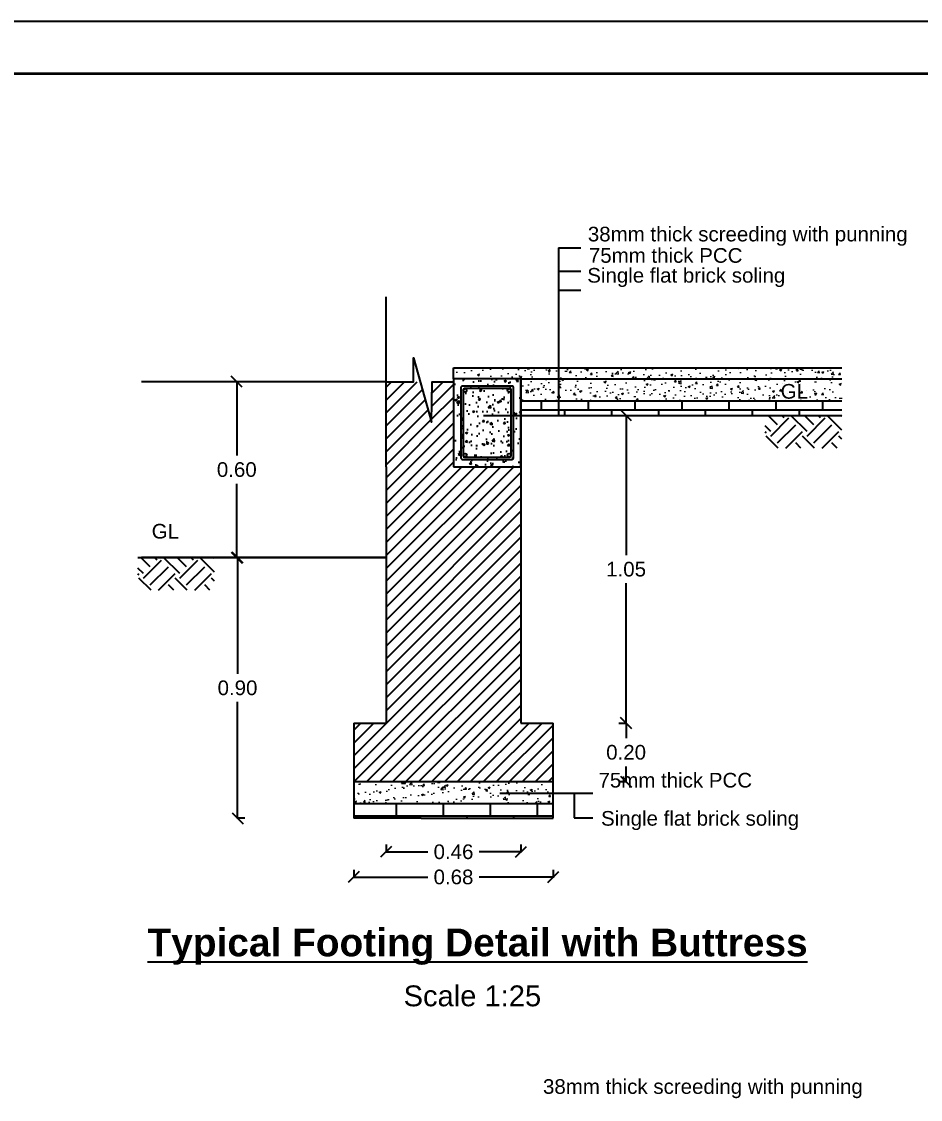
# Model space of a CAD drawing. Header units: metres. Extents: x 428 to 3974, y -4076 to 3914.
# Drawn here: x 973.75 to 986.01, y -378.53 to -363.82 of the extents above; entities that cross this region are included whole.
import ezdxf

# ---------------------------------------------------------------- set-up
doc = ezdxf.new("R2010")
doc.units = ezdxf.units.M
doc.header["$MEASUREMENT"] = 0
doc.header["$PDMODE"] = 2
for name, color, linetype in [('Dimension', 7, 'Continuous'), ('Frame', 7, 'Continuous'), ('Truss', 202, 'Continuous'), ('wall', 150, 'Continuous')]:
    doc.layers.add(name, color=color, linetype=linetype)
doc.layers.add('hatch-back', color=9, linetype='Continuous', lineweight=5)
doc.styles.add('labor camp', font='arial.ttf')
doc.dimstyles.new('1@25', dxfattribs={"dimtxt": 0.2, "dimasz": 0.15, "dimexe": 0.01, "dimexo": 0.45, "dimgap": 0.09, "dimtad": 0, "dimtih": 1, "dimtoh": 1, "dimlfac": 0.25, "dimzin": 0, "dimdsep": 46, "dimtxsty": 'labor camp', "dimblk": 'OBLIQUE', "dimcen": 0.09, "dimadec": 0, "dimazin": 0, "dimtfac": 1, "dimtofl": 0, "dimtmove": 1, "dimatfit": 3, "dimfxl": 0.1, "dimfxlon": 1, "dimtolj": 1, "dimtzin": 0, "dimarcsym": 0})
pattern_1 = [(50, (-1664.59583, 1174.24507), (0.286904073, -0.025100854), [0.03, -0.33]), (355, (-1664.59583, 1174.24507), (-0.055500533, 0.300876853), [0.024, -0.264]), (100.451444, (-1664.57192, 1174.24298), (0.231403539, 0.275775996), [0.025496077, -0.280456845]), (46.1842, (-1664.59583, 1174.32507), (0.426896532, -0.066207712), [0.045, -0.495]), (96.635635, (-1664.56026, 1174.31955), (0.37386478, 0.38964744), [0.038244137, -0.420685504]), (351.184164, (-1664.59583, 1174.32507), (0.37386478, 0.38964744), [0.036, -0.396]), (21, (-1664.55583, 1174.30507), (0.23876282, -0.161047556), [0.03, -0.33]), (326, (-1664.55583, 1174.30507), (0.097326133, 0.290060018), [0.024, -0.264]), (71.451445, (-1664.53594, 1174.29165), (0.33608895, 0.12901246), [0.025496076, -0.280456845]), (37.5, (-1664.59583, 1174.24507), (0.004863942, 0.1331575415), [0, -0.2608, 0, -0.268, 0, -0.265]), (7.5, (-1664.59583, 1174.24507), (0.105227815, 0.157764685), [0, -0.1528, 0, -0.2548, 0, -0.101]), (327.5, (-1664.68503, 1174.24507), (0.2135289745, -0.0090219487), [0, -0.1, 0, -0.312, 0, -0.414]), (317.5, (-1664.72503, 1174.24507), (0.233274468, 0.040041993), [0, -0.13, 0, -0.2072, 0, -0.294])]

# ---------------------------------------------------------------- blocks, each defined once
blk = doc.blocks.new('_Oblique')
at = {"color": 0, "linetype": 'ByBlock', "lineweight": -2}
blk.add_line((-0.5, -0.5), (0.5, 0.5), dxfattribs=at)
blk = doc.blocks.new('*D204')
at = {"color": 0, "lineweight": -2, "transparency": 16777216}
for p, q in [((981.899, -369.193), (982.009, -369.193)), ((981.999, -369.193), (981.999, -371.101)), ((981.999, -373.393), (981.999, -371.485)), ((981.899, -373.393), (982.009, -373.393))]:
    blk.add_line(p, q, dxfattribs=at)
at = {"layer": 'Defpoints', "color": 0, "transparency": 16777216}
for p in [(980.564, -369.193), (981.004, -373.393), (981.999, -373.393)]:
    blk.add_point(p, dxfattribs=at)
at = {"color": 0, "lineweight": -2, "transparency": 16777216, "xscale": 0.15, "yscale": 0.15, "zscale": 0.15}
for p, rotation in [((981.999, -369.193), 90), ((981.999, -373.393), 270)]:
    blk.add_blockref('_Oblique', p, dxfattribs=dict(at, rotation=rotation))
at = {"color": 0, "transparency": 16777216, "insert": (981.999, -371.293), "char_height": 0.2, "attachment_point": 5, "style": 'labor camp'}
blk.add_mtext('\\A1;1.05', dxfattribs=at)
blk = doc.blocks.new('*D205')
at = {"color": 0, "lineweight": -2, "transparency": 16777216}
for p, q in [((981.899, -373.393), (982.009, -373.393)), ((981.999, -373.393), (981.999, -373.601)), ((981.999, -374.193), (981.999, -373.985)), ((981.899, -374.193), (982.009, -374.193))]:
    blk.add_line(p, q, dxfattribs=at)
at = {"layer": 'Defpoints', "color": 0, "transparency": 16777216}
for p in [(981.004, -373.393), (981.004, -374.193), (981.999, -374.193)]:
    blk.add_point(p, dxfattribs=at)
at = {"color": 0, "lineweight": -2, "transparency": 16777216, "xscale": 0.15, "yscale": 0.15, "zscale": 0.15}
for p, rotation in [((981.999, -373.393), 90), ((981.999, -374.193), 270)]:
    blk.add_blockref('_Oblique', p, dxfattribs=dict(at, rotation=rotation))
at = {"color": 0, "transparency": 16777216, "insert": (981.999, -373.793), "char_height": 0.2, "attachment_point": 5, "style": 'labor camp'}
blk.add_mtext('\\A1;0.20', dxfattribs=at)
blk = doc.blocks.new('*D206')
at = {"color": 0, "lineweight": -2, "transparency": 16777216}
for p, q in [((976.797, -371.133), (976.687, -371.133)), ((976.697, -371.133), (976.697, -372.721)), ((976.697, -374.693), (976.697, -373.105)), ((976.797, -374.693), (976.687, -374.693))]:
    blk.add_line(p, q, dxfattribs=at)
at = {"layer": 'Defpoints', "color": 0, "transparency": 16777216}
for p in [(978.724, -371.133), (976.697, -374.693), (978.284, -374.693)]:
    blk.add_point(p, dxfattribs=at)
at = {"color": 0, "lineweight": -2, "transparency": 16777216, "xscale": 0.15, "yscale": 0.15, "zscale": 0.15}
for p, rotation in [((976.697, -371.133), 90), ((976.697, -374.693), 270)]:
    blk.add_blockref('_Oblique', p, dxfattribs=dict(at, rotation=rotation))
at = {"color": 0, "transparency": 16777216, "insert": (976.697, -372.913), "char_height": 0.2, "attachment_point": 5, "style": 'labor camp'}
blk.add_mtext('\\A1;0.90', dxfattribs=at)
blk = doc.blocks.new('*D207')
at = {"color": 0, "lineweight": -2, "transparency": 16777216}
for p, q in [((976.787, -368.733), (976.677, -368.733)), ((976.687, -368.733), (976.687, -369.741)), ((976.687, -371.133), (976.687, -370.125)), ((976.787, -371.133), (976.677, -371.133))]:
    blk.add_line(p, q, dxfattribs=at)
at = {"layer": 'Defpoints', "color": 0, "transparency": 16777216}
for p in [(978.724, -368.733), (976.687, -371.133), (978.724, -371.133)]:
    blk.add_point(p, dxfattribs=at)
at = {"color": 0, "lineweight": -2, "transparency": 16777216, "xscale": 0.15, "yscale": 0.15, "zscale": 0.15}
for p, rotation in [((976.687, -368.733), 90), ((976.687, -371.133), 270)]:
    blk.add_blockref('_Oblique', p, dxfattribs=dict(at, rotation=rotation))
at = {"color": 0, "transparency": 16777216, "insert": (976.687, -369.933), "char_height": 0.2, "attachment_point": 5, "style": 'labor camp'}
blk.add_mtext('\\A1;0.60', dxfattribs=at)
blk = doc.blocks.new('*D208')
at = {"color": 0, "lineweight": -2, "transparency": 16777216}
for p, q in [((978.724, -375.051), (978.724, -375.161)), ((980.564, -375.051), (980.564, -375.161)), ((978.724, -375.151), (979.294, -375.151)), ((980.564, -375.151), (979.993, -375.151))]:
    blk.add_line(p, q, dxfattribs=at)
at = {"layer": 'Defpoints', "color": 0, "transparency": 16777216}
for p in [(978.724, -373.393), (980.564, -373.393), (980.564, -375.151)]:
    blk.add_point(p, dxfattribs=at)
at = {"color": 0, "lineweight": -2, "transparency": 16777216, "xscale": 0.15, "yscale": 0.15, "zscale": 0.15, "rotation": 180}
blk.add_blockref('_Oblique', (978.724, -375.151), dxfattribs=at)
at = {"color": 0, "lineweight": -2, "transparency": 16777216, "xscale": 0.15, "yscale": 0.15, "zscale": 0.15}
blk.add_blockref('_Oblique', (980.564, -375.151), dxfattribs=at)
at = {"color": 0, "transparency": 16777216, "insert": (979.644, -375.151), "char_height": 0.2, "attachment_point": 5, "style": 'labor camp'}
blk.add_mtext('\\A1;0.46', dxfattribs=at)
blk = doc.blocks.new('*D209')
at = {"color": 0, "lineweight": -2, "transparency": 16777216}
for p, q in [((978.284, -375.395), (978.284, -375.505)), ((981.004, -375.395), (981.004, -375.505)), ((978.284, -375.495), (979.294, -375.495)), ((981.004, -375.495), (979.993, -375.495))]:
    blk.add_line(p, q, dxfattribs=at)
at = {"layer": 'Defpoints', "color": 0, "transparency": 16777216}
for p in [(978.284, -374.693), (981.004, -374.693), (981.004, -375.495)]:
    blk.add_point(p, dxfattribs=at)
at = {"color": 0, "lineweight": -2, "transparency": 16777216, "xscale": 0.15, "yscale": 0.15, "zscale": 0.15, "rotation": 180}
blk.add_blockref('_Oblique', (978.284, -375.495), dxfattribs=at)
at = {"color": 0, "lineweight": -2, "transparency": 16777216, "xscale": 0.15, "yscale": 0.15, "zscale": 0.15}
blk.add_blockref('_Oblique', (981.004, -375.495), dxfattribs=at)
at = {"color": 0, "transparency": 16777216, "insert": (979.644, -375.495), "char_height": 0.2, "attachment_point": 5, "style": 'labor camp'}
blk.add_mtext('\\A1;0.68', dxfattribs=at)

msp = doc.modelspace()

# ---------------------------------------------------------------- hatches: boundary and pattern name
at = {"layer": 'Frame'}
h = msp.add_hatch(dxfattribs=at)
h.set_pattern_fill('ANSI31', color=6, style=0)
h.set_pattern_definition([(45, (608.628, 150.4618), (-0.088388348, 0.088388348), [])])
h.paths.add_polyline_path([(978.724, -373.393), (978.284, -373.393), (978.284, -374.193), (981.004, -374.193), (981.004, -373.393), (980.564, -373.393), (980.564, -369.893), (979.644, -369.893), (979.644, -368.733), (979.353, -368.733), (979.345, -369.287), (979.191, -368.733), (978.724, -368.733), (978.724, -369.893)])
at = {"layer": 'hatch-back', "lineweight": 15}
h = msp.add_hatch(dxfattribs=at)
h.set_pattern_fill('AR-CONC', color=6, scale=0.04, style=0)
h.set_pattern_definition(pattern_1)
h.paths.add_polyline_path([(984.942, -368.693), (984.942, -368.541), (979.644, -368.541), (979.644, -368.693), (980.564, -368.693)])
h = msp.add_hatch(dxfattribs=at)
h.set_pattern_fill('AR-CONC', color=6, scale=0.04, style=0)
h.set_pattern_definition(pattern_1)
h.paths.add_polyline_path([(984.942, -368.993), (984.942, -368.828), (984.753, -368.828), (985.093, -368.766), (984.942, -368.766), (984.942, -368.693), (980.564, -368.693), (980.564, -368.993)])
h = msp.add_hatch(dxfattribs=at)
h.set_pattern_fill('AR-CONC', color=6, scale=0.04, style=0)
h.set_pattern_definition([(50, (608.628, 150.4618), (0.28690407, -0.02510085), [0.03, -0.33]), (355, (608.628, 150.4618), (-0.05550053, 0.30087685), [0.024, -0.264]), (100.4514, (608.6519, 150.4597), (0.23140375, 0.27577582), [0.02549608, -0.28045684]), (46.1842, (608.628, 150.5418), (0.42689642, -0.0662076), [0.045, -0.495]), (96.6356, (608.66357, 150.5363), (0.37386508, 0.38964715), [0.03824412, -0.4206852]), (351.1842, (608.628, 150.5418), (0.37386478, 0.38964744), [0.036, -0.396]), (21, (608.668, 150.5218), (0.23876282, -0.16104756), [0.03, -0.33]), (326, (608.668, 150.5218), (0.09732613, 0.29006002), [0.024, -0.264]), (71.4514, (608.6879, 150.50838), (0.33608905, 0.1290122), [0.02549608, -0.28045684]), (37.5, (608.62799, 150.4618), (0.004863942, 0.133157542), [0, -0.2608, 0, -0.268, 0, -0.265]), (7.5, (608.628, 150.4618), (0.105227815, 0.157764685), [0, -0.1528, 0, -0.2548, 0, -0.101]), (327.5, (608.53879, 150.4618), (0.213528974, -0.009021949), [0, -0.1, 0, -0.312, 0, -0.414]), (317.5, (608.4988, 150.4618), (0.23327447, 0.040041993), [0, -0.13, 0, -0.2072, 0, -0.294])])
h.paths.add_polyline_path([(978.284, -374.193), (978.284, -374.493), (981.004, -374.493), (981.004, -374.193)])
at = {"layer": 'wall'}
h = msp.add_hatch(dxfattribs=at)
h.set_pattern_fill('AR-CONC', color=201, scale=0.04, style=0)
h.set_pattern_definition([(50, (-573.6565, 47.28074), (0.286904073, -0.025100854), [0.03, -0.33]), (355, (-573.6565, 47.28074), (-0.055500533, 0.300876853), [0.024, -0.264]), (100.4514, (-573.6326, 47.27865), (0.231403753, 0.275775817), [0.025496076, -0.280456845]), (46.1842, (-573.6565, 47.36074), (0.42689642, -0.066207606), [0.045, -0.495]), (96.6356, (-573.62093, 47.35523), (0.37386508, 0.38964715), [0.03824412, -0.4206852]), (351.1842, (-573.6565, 47.36074), (0.37386478, 0.38964744), [0.036, -0.396]), (21, (-573.6165, 47.34074), (0.23876282, -0.161047556), [0.03, -0.33]), (326, (-573.6165, 47.34074), (0.097326133, 0.29006002), [0.024, -0.264]), (71.4514, (-573.5966, 47.32732), (0.33608905, 0.1290122), [0.025496076, -0.280456845]), (37.5, (-573.6565, 47.28074), (0.004863942, 0.1331575415), [0, -0.2608, 0, -0.268, 0, -0.265]), (7.5, (-573.6565, 47.28074), (0.105227815, 0.157764685), [0, -0.1528, 0, -0.2548, 0, -0.101]), (327.5, (-573.7457, 47.28074), (0.2135289745, -0.009021949), [0, -0.1, 0, -0.312, 0, -0.414]), (317.5, (-573.7857, 47.28074), (0.233274468, 0.040041993), [0, -0.13, 0, -0.2072, 0, -0.294])])
h.paths.add_polyline_path([(979.644, -369.893), (980.564, -369.893), (980.564, -368.693), (979.644, -368.693)])
h = msp.add_hatch(dxfattribs=at)
h.set_pattern_fill('AR-B816', color=201, scale=0.04)
h.set_pattern_definition([(0, (-1664.59583, 1174.24507), (0, 0.32), []), (90, (-1664.59583, 1174.24507), (-0.32, 0.32), [0.32, -0.32])])
h.paths.add_polyline_path([(980.564, -368.993), (980.564, -369.193), (984.942, -369.193), (984.942, -368.993)])
h = msp.add_hatch(dxfattribs=at)
h.set_pattern_fill('EARTH', color=201, scale=1.4, angle=45)
h.set_pattern_definition([(45, (-1656.03784, 1176.14507), (0, 0.494974747), [0.35, -0.35]), (45, (-1656.13064, 1176.23788), (0, 0.494974747), [0.35, -0.35]), (45, (-1656.22345, 1176.3307), (0, 0.494974747), [0.35, -0.35]), (135, (-1656.22345, 1176.39256), (-0.494974747, 1e-16), [0.35, -0.35]), (135, (-1656.13064, 1176.48536), (-0.494974747, 1e-16), [0.35, -0.35]), (135, (-1656.03784, 1176.57817), (-0.494974747, 1e-16), [0.35, -0.35])])
h.paths.add_polyline_path([(984.942, -369.193), (983.895, -369.193), (983.895, -369.64), (984.942, -369.64)])
h = msp.add_hatch(dxfattribs=at)
h.set_pattern_fill('EARTH', color=201, scale=1.4, angle=45)
h.set_pattern_definition([(45, (-1664.59583, 1174.2051), (0, 0.494974747), [0.35, -0.35]), (45, (-1664.68864, 1174.2979), (0, 0.494974747), [0.35, -0.35]), (45, (-1664.78145, 1174.39072), (0, 0.494974747), [0.35, -0.35]), (135, (-1664.78145, 1174.4526), (-0.494974747, 1e-16), [0.35, -0.35]), (135, (-1664.68864, 1174.5454), (-0.494974747, 1e-16), [0.35, -0.35]), (135, (-1664.59583, 1174.6382), (-0.494974747, 1e-16), [0.35, -0.35])])
h.paths.add_polyline_path([(976.384, -371.133), (975.337, -371.133), (975.337, -371.58), (976.384, -371.58)])
h = msp.add_hatch(dxfattribs=at)
h.set_pattern_fill('AR-B816', color=201, scale=0.04)
h.set_pattern_definition([(0, (608.628, 150.4618), (0, 0.32), []), (90, (608.628, 150.4618), (-0.32, 0.32), [0.32, -0.32])])
h.paths.add_polyline_path([(981.004, -374.693), (981.004, -374.493), (978.284, -374.493), (978.284, -374.693), (979.204, -374.693)])

# ---------------------------------------------------------------- linework, layer by layer
for p, q in [((981.076, -366.906), (981.379, -366.906)), ((981.078, -366.906), (981.078, -369.193)), ((981.077, -367.224), (981.379, -367.224)), ((981.078, -367.485), (981.379, -367.485)), ((980.053, -369.193), (984.942, -369.193)), ((975.337, -371.133), (978.724, -371.133)), ((980.277, -374.352), (981.543, -374.352)), ((981.291, -374.352), (981.291, -374.686)), ((981.291, -374.686), (981.543, -374.686))]:
    msp.add_line(p, q)
msp.add_lwpolyline([(979.644, -369.893), (980.564, -369.893), (980.564, -368.693), (979.644, -368.693)], close=True)
for points in [[(979.768, -369.793), (980.44, -369.793, 0.414214), (980.464, -369.769), (980.464, -368.817, 0.414214), (980.44, -368.793), (979.768, -368.793, 0.414214), (979.744, -368.817), (979.744, -369.769, 0.414214)], [(979.8, -369.761), (980.408, -369.761, 0.414214), (980.432, -369.737), (980.432, -368.849, 0.414214), (980.408, -368.825), (979.8, -368.825, 0.414214), (979.776, -368.849), (979.776, -369.737, 0.414214)]]:
    msp.add_lwpolyline(points, format="xyb", close=True)
for centre in [(979.802, -368.85), (980.404, -368.85), (979.802, -369.736), (980.404, -369.736)]:
    msp.add_circle(centre, 0.024)
at = {"layer": 'Defpoints', "color": 3}
msp.add_lwpolyline([(992.975, -393.516), (992.975, -363.816), (950.975, -363.816), (950.975, -393.516)], close=True, dxfattribs=at)
at = {"layer": 'Frame', "color": 6, "linetype": 'Continuous', "lineweight": 35}
msp.add_line((992.237, -364.528), (951.775, -364.528), dxfattribs=at)
at = {"layer": 'Frame'}
for p, q in [((978.724, -369.893), (978.724, -367.573)), ((978.724, -368.733), (975.388, -368.733)), ((978.724, -371.133), (975.388, -371.133))]:
    msp.add_line(p, q, dxfattribs=at)
msp.add_lwpolyline([(978.724, -368.733), (979.1, -368.733), (979.1, -368.407), (979.345, -369.287), (979.353, -368.733), (979.644, -368.733)], dxfattribs=at)
at = {"layer": 'Truss'}
for p, q in [((979.644, -368.541), (984.942, -368.541)), ((979.644, -368.693), (979.644, -368.541)), ((980.564, -368.693), (980.564, -373.393)), ((980.564, -368.693), (984.942, -368.693)), ((980.564, -368.993), (984.942, -368.993)), ((980.564, -369.193), (984.942, -369.193)), ((978.724, -369.893), (978.724, -373.393)), ((978.284, -373.393), (978.724, -373.393)), ((978.284, -373.393), (978.284, -374.693)), ((980.564, -373.393), (981.004, -373.393)), ((981.004, -374.693), (981.004, -373.393)), ((978.284, -374.193), (981.004, -374.193)), ((978.284, -374.493), (981.004, -374.493)), ((979.204, -374.693), (978.284, -374.693)), ((979.204, -374.693), (981.004, -374.693))]:
    msp.add_line(p, q, dxfattribs=at)

# ---------------------------------------------------------------- texts
at = {"layer": 'Dimension', "attachment_point": 1, "style": 'labor camp'}
for s, insert, char_height, width in [('{\\H0.52736x;38mm thick screeding with punning\\fArial|b1|i0|c0|p34;\\H1.89623x; }', (981.477, -366.617), 0.37925, 5.45884), ('{\\H0.52736x;75mm thick PCC\\fArial|b1|i0|c0|p34;\\H1.89623x; }', (981.491, -366.909), 0.37925, 2.17973), ('{\\H0.52736x;Single flat brick soling\\fArial|b1|i0|c0|p34;\\H1.89623x; }', (981.469, -367.18), 0.37925, 2.70155), ('{\\H0.5274x;GL\\fArial|b1|i0|c0|p34;\\H1.896x; }', (984.108, -368.764), 0.37925, 0.79835), ('{\\H0.5274x;GL\\fArial|b1|i0|c0|p34;\\H1.896x; }', (975.526, -370.674), 0.37925, 0.79835), ('{\\H0.52736x;75mm thick PCC\\fArial|b1|i0|c0|p34;\\H1.89623x; }', (981.622, -374.073), 0.37925, 2.17973), ('{\\H0.5274x;Single flat brick soling}', (981.657, -374.594), 0.37925, 3.55833), ('{\\fArial|b1|i0|c0|p34;\\LTypical Footing Detail with Buttress}', (975.469, -376.198), 0.37925, 9.677), ('Scale 1:25', (978.963, -376.975), 0.2844, 4.93081), ('{\\H0.52736x;38mm thick screeding with punning\\fArial|b1|i0|c0|p34;\\H1.89623x; }', (980.865, -378.255), 0.37925, 5.45884)]:
    msp.add_mtext(s, dxfattribs=dict(at, insert=insert, char_height=char_height, width=width))

# ---------------------------------------------------------------- dimensions: what is measured, and where the dimension line sits
for base, p1, p2, picture, middle in [((976.687, -371.133), (978.724, -368.733), (978.724, -371.133), '*D207', (976.687, -369.933)), ((981.999, -373.393), (980.564, -369.193), (981.004, -373.393), '*D204', (981.999, -371.293)), ((981.999, -374.193), (981.004, -373.393), (981.004, -374.193), '*D205', (981.999, -373.793))]:
    dim = msp.add_linear_dim(base=base, p1=p1, p2=p2, angle=90, dimstyle='1@25')
    dim.commit()
    dim.dimension.update_dxf_attribs({"geometry": picture, "text_midpoint": middle})
dim = msp.add_linear_dim(base=(976.697, -374.693), p1=(978.724, -371.133), p2=(978.284, -374.693), angle=90, text='0.90', dimstyle='1@25')
dim.commit()
dim.dimension.update_dxf_attribs({"geometry": '*D206', "text_midpoint": (976.697, -372.913)})
for base, p1, p2, picture, middle in [((980.564, -375.151), (978.724, -373.393), (980.564, -373.393), '*D208', (979.644, -375.151)), ((981.004, -375.495), (978.284, -374.693), (981.004, -374.693), '*D209', (979.644, -375.495))]:
    dim = msp.add_linear_dim(base=base, p1=p1, p2=p2, dimstyle='1@25')
    dim.commit()
    dim.dimension.update_dxf_attribs({"geometry": picture, "text_midpoint": middle})

doc.saveas('drawing.dxf')
